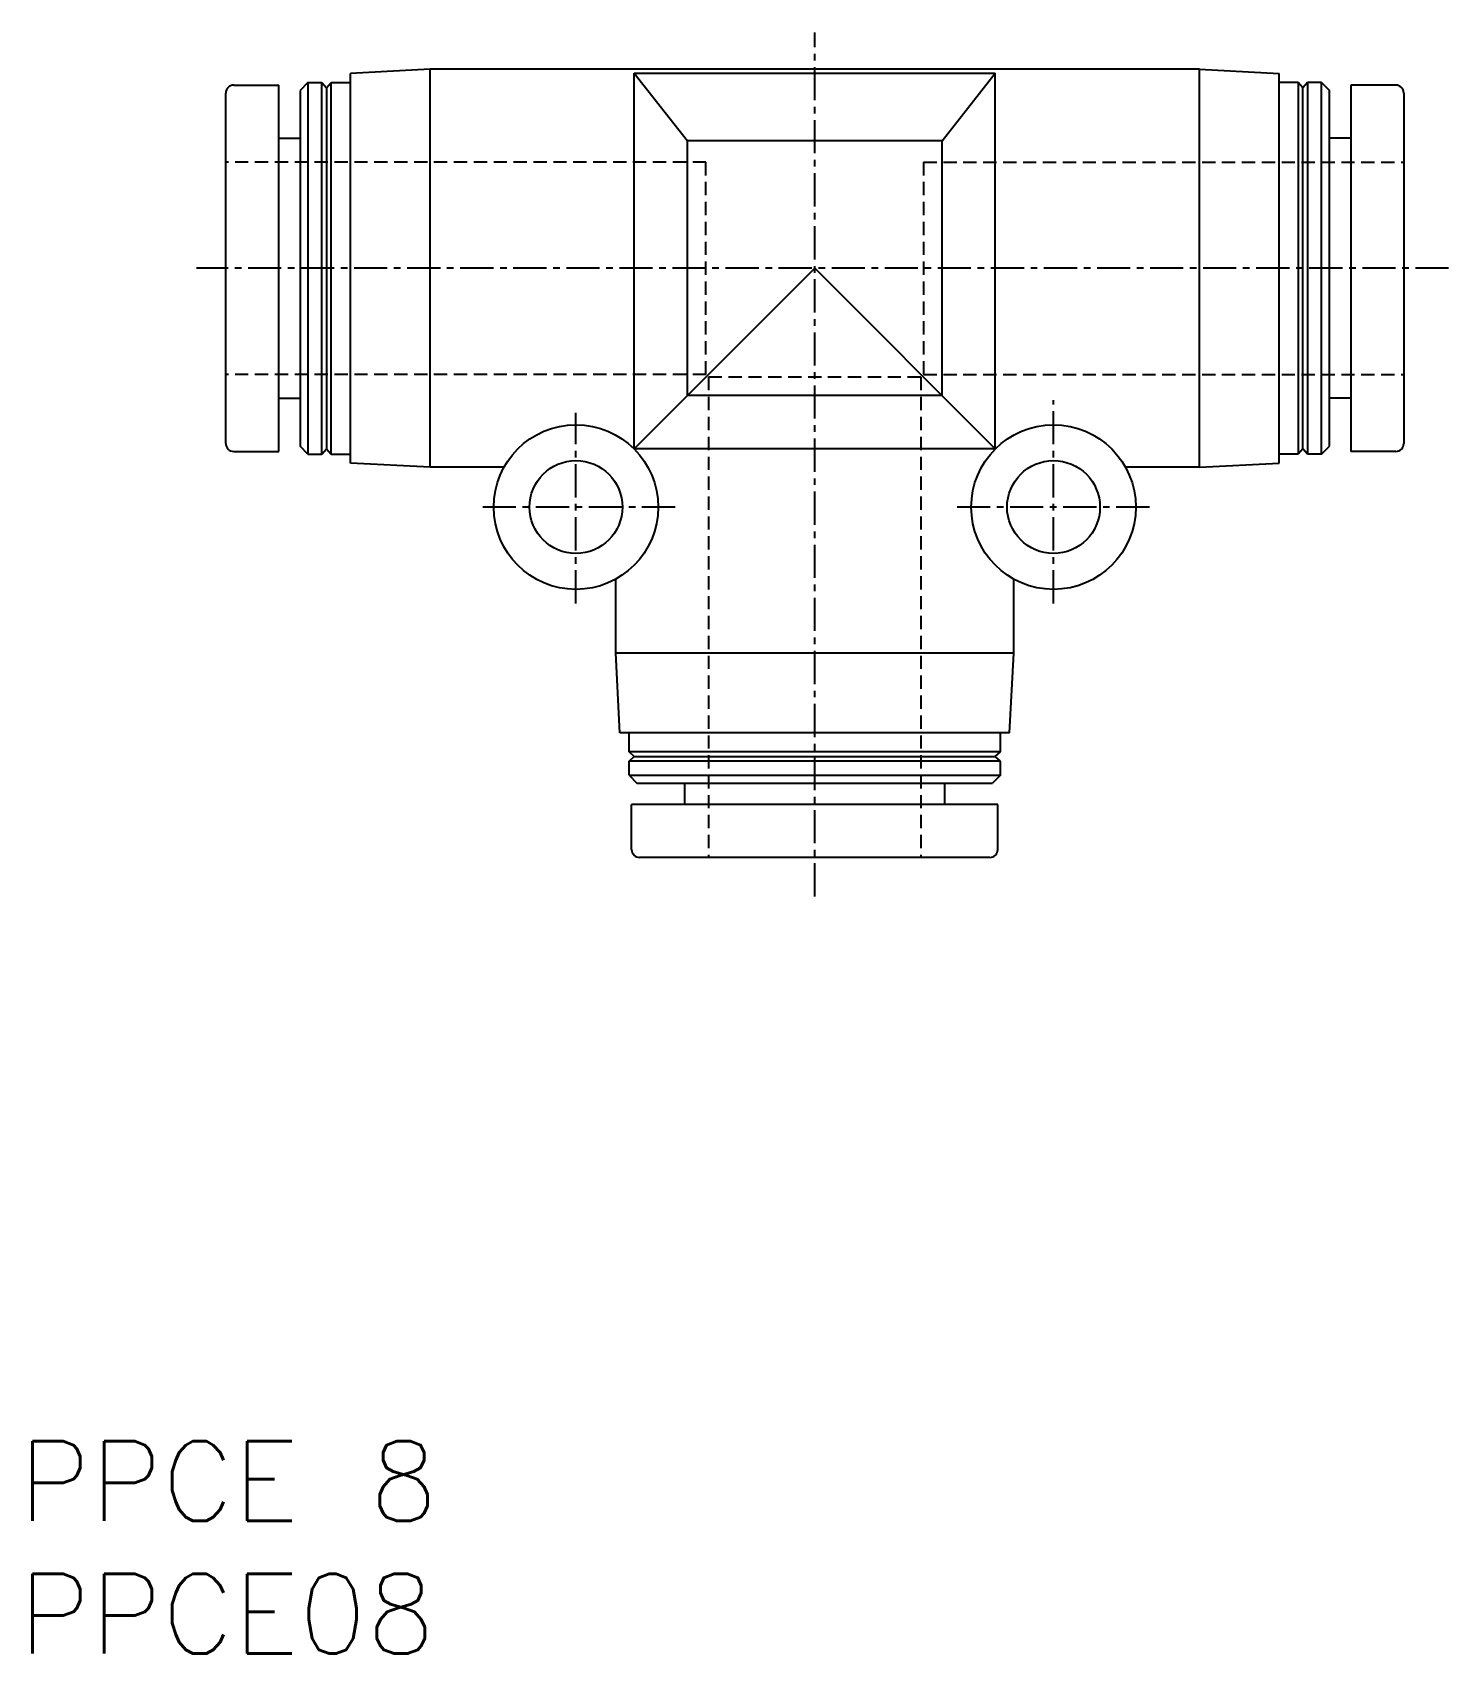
# Model space of a CAD drawing. Extents: x 0.5 to 53.9, y 0 to 61.1.
import ezdxf

# ---------------------------------------------------------------- set-up
doc = ezdxf.new("R2010")
doc.units = 0
doc.linetypes.add('CENTER', pattern=[2, 1.25, -0.25, 0.25, -0.25])
doc.linetypes.add('DASHED', pattern=[0.75, 0.5, -0.25])
doc.layers.get('0').update_dxf_attribs({"linetype": 'CONTINUOUS'})
doc.layers.add('CENTER', color=1, linetype='CENTER')
doc.styles.get("Standard").update_dxf_attribs({"font": 'txt.shx'})

# ---------------------------------------------------------------- blocks, each defined once
blk = doc.blocks.new('*U7')
at = {"color": 7, "linetype": 'CONTINUOUS'}
blk.add_text('PPCE08', height=3, dxfattribs=at).set_placement((0, 0))
blk = doc.blocks.new('*U8')
at = {"color": 7, "linetype": 'CONTINUOUS'}
blk.add_text('PPCE 8', height=3, dxfattribs=at).set_placement((0, 5))

msp = doc.modelspace()

# ---------------------------------------------------------------- linework, layer by layer
at = {"color": 7, "linetype": 'CONTINUOUS'}
for p, q in [((15.5, 59.7), (12.5, 59.543)), ((12.5, 44.857), (12.5, 59.543)), ((15.5, 44.7), (15.5, 59.7)), ((44.5, 59.7), (15.5, 59.7)), ((23.2, 45.4), (23.2, 59.548)), ((23.2, 59.548), (25.2, 57)), ((23.2, 59.548), (36.8, 59.548)), ((34.8, 57), (36.8, 59.548)), ((36.8, 45.4), (36.8, 59.548)), ((44.5, 59.7), (47.5, 59.543)), ((44.5, 44.7), (44.5, 59.7)), ((47.5, 44.857), (47.5, 59.543)), ((7.8, 45.6), (7.8, 58.8)), ((8.1, 59.1), (9.8, 59.1)), ((9.8, 45.3), (9.8, 59.1)), ((10.9, 59.2), (10.6, 58.9)), ((10.6, 58.9), (10.6, 45.5)), ((10.9, 59.2), (11.425, 59.2)), ((10.9, 59.2), (10.9, 45.2)), ((11.425, 59.2), (11.6, 59)), ((11.425, 45.2), (11.425, 59.2)), ((11.6, 59), (11.775, 59.2)), ((11.6, 59), (11.6, 45.4)), ((11.775, 59.2), (12.5, 59.2)), ((11.775, 45.2), (11.775, 59.2)), ((48.225, 59.2), (47.5, 59.2)), ((48.4, 59), (48.225, 59.2)), ((48.225, 59.2), (48.225, 45.2)), ((48.575, 59.2), (48.4, 59)), ((48.4, 45.4), (48.4, 59)), ((49.1, 59.2), (48.575, 59.2)), ((48.575, 59.2), (48.575, 45.2)), ((49.1, 59.2), (49.4, 58.9)), ((49.1, 45.2), (49.1, 59.2)), ((49.4, 45.5), (49.4, 58.9)), ((50.2, 59.1), (50.2, 45.3)), ((51.9, 59.1), (50.2, 59.1)), ((52.2, 58.8), (52.2, 45.6)), ((9.8, 57.1), (10.6, 57.1)), ((25.2, 47.4), (25.2, 57)), ((34.8, 57), (25.2, 57)), ((34.8, 47.4), (34.8, 57)), ((50.2, 57.1), (49.4, 57.1)), ((23.2, 45.4), (30, 52.2)), ((36.8, 45.4), (30, 52.2)), ((9.8, 47.3), (10.6, 47.3)), ((34.8, 47.4), (25.2, 47.4)), ((50.2, 47.3), (49.4, 47.3)), ((8.1, 45.3), (9.8, 45.3)), ((10.9, 45.2), (10.6, 45.5)), ((11.425, 45.2), (11.6, 45.4)), ((11.6, 45.4), (11.775, 45.2)), ((36.8, 45.4), (23.2, 45.4)), ((48.4, 45.4), (48.225, 45.2)), ((48.575, 45.2), (48.4, 45.4)), ((49.1, 45.2), (49.4, 45.5)), ((51.9, 45.3), (50.2, 45.3)), ((10.9, 45.2), (11.425, 45.2)), ((11.775, 45.2), (12.5, 45.2)), ((15.5, 44.7), (12.5, 44.857)), ((18.287, 44.7), (15.5, 44.7)), ((44.5, 44.7), (41.713, 44.7)), ((44.5, 44.7), (47.5, 44.857)), ((48.225, 45.2), (47.5, 45.2)), ((49.1, 45.2), (48.575, 45.2)), ((22.5, 37.7), (22.5, 40.487)), ((37.5, 37.7), (37.5, 40.487)), ((22.657, 34.7), (22.5, 37.7)), ((37.5, 37.7), (22.5, 37.7)), ((37.343, 34.7), (37.5, 37.7)), ((37.343, 34.7), (22.657, 34.7)), ((23, 33.975), (23, 34.7)), ((37, 33.975), (37, 34.7)), ((23.2, 33.8), (23, 33.975)), ((37, 33.975), (23, 33.975)), ((23, 33.625), (23.2, 33.8)), ((37, 33.625), (23, 33.625)), ((23, 33.1), (23, 33.625)), ((23.2, 33.8), (36.8, 33.8)), ((36.8, 33.8), (37, 33.975)), ((37, 33.625), (36.8, 33.8)), ((37, 33.1), (37, 33.625)), ((23, 33.1), (23.3, 32.8)), ((23, 33.1), (37, 33.1)), ((37, 33.1), (36.7, 32.8)), ((23.3, 32.8), (36.7, 32.8)), ((25.1, 32), (25.1, 32.8)), ((34.9, 32), (34.9, 32.8)), ((36.9, 32), (23.1, 32)), ((23.1, 30.3), (23.1, 32)), ((36.9, 30.3), (36.9, 32)), ((36.6, 30), (23.4, 30))]:
    msp.add_line(p, q, dxfattribs=at)
at = {"color": 3, "linetype": 'DASHED'}
for p, q in [((25.9, 56.2), (7.8, 56.2)), ((25.9, 48.2), (25.9, 56.2)), ((34.1, 56.2), (34.1, 48.2)), ((34.1, 56.2), (52.2, 56.2)), ((25.9, 48.2), (7.8, 48.2)), ((34, 48.1), (26, 48.1)), ((26, 48.1), (26, 30)), ((34, 48.2), (34, 48.2)), ((34, 48.1), (34, 30)), ((34.1, 48.2), (52.2, 48.2))]:
    msp.add_line(p, q, dxfattribs=at)
at = {"color": 7, "linetype": 'CONTINUOUS'}
for centre, radius in [((21, 43.2), 3.1), ((39, 43.2), 3.1), ((21, 43.2), 1.75), ((39, 43.2), 1.75)]:
    msp.add_circle(centre, radius, dxfattribs=at)
for centre, start, end in [((8.1, 58.8), 90, 180), ((51.9, 58.8), 0, 90), ((8.1, 45.6), 180, 270), ((51.9, 45.6), 270, 0), ((23.4, 30.3), 180, 270), ((36.6, 30.3), 270, 0)]:
    msp.add_arc(centre, 0.3, start, end, dxfattribs=at)
at = {"layer": 'CENTER', "color": 1, "linetype": 'CENTER'}
for p, q in [((30, 28.533), (30, 61.086)), ((53.89, 52.2), (6.695, 52.2)), ((39, 39.568), (39, 47.229)), ((21, 39.568), (21, 46.756)), ((24.739, 43.2), (17.362, 43.2)), ((42.616, 43.2), (35.333, 43.2))]:
    msp.add_line(p, q, dxfattribs=at)

# ---------------------------------------------------------------- block references
at = {"color": 7, "linetype": 'CONTINUOUS'}
for name in ['*U8', '*U7']:
    msp.add_blockref(name, (0, 0), dxfattribs=at)

doc.saveas('drawing.dxf')
